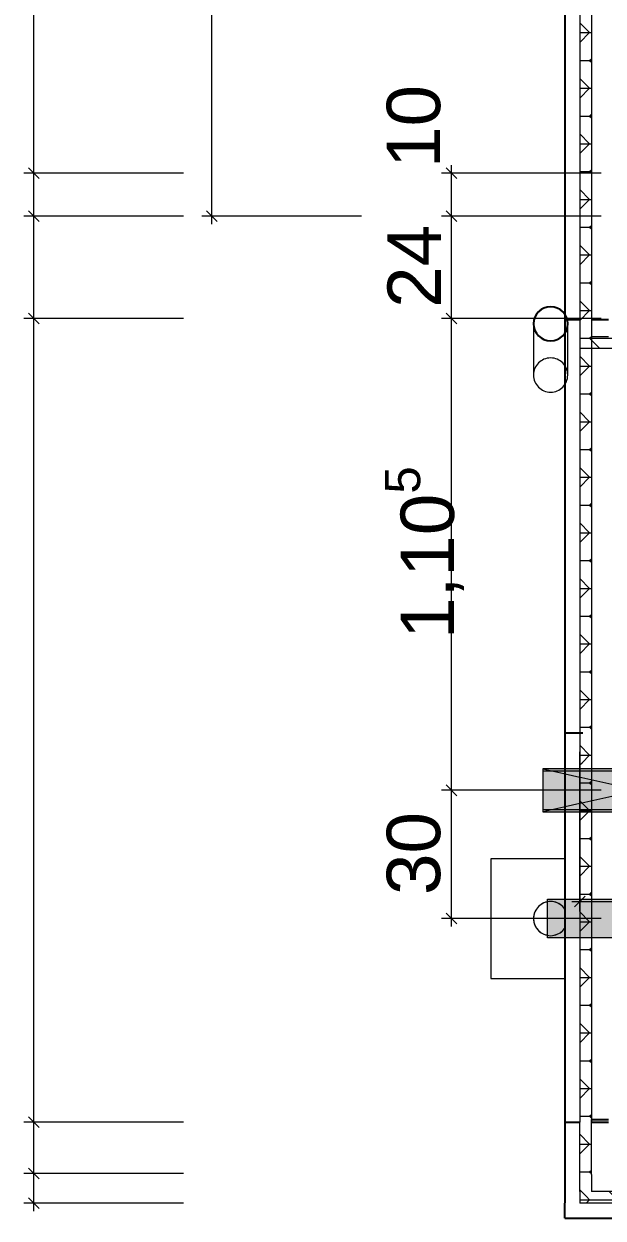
# Model space of a CAD drawing. Extents: x 0 to 42, y 0 to 29.7.
# Drawn here: x 9.988 to 11.343, y 6.129 to 8.923 of the extents above; entities that cross this region are included whole.
import ezdxf
from ezdxf.xclip import XClip

# ---------------------------------------------------------------- set-up
doc = ezdxf.new("R2010")
doc.units = 0
doc.header["$MEASUREMENT"] = 0
doc.header["$XCLIPFRAME"] = 0
for name, pattern in [('Punktlinie_ eng', [0.0125, 0, -0.0125]), ('Strichlinie_ eng', [0.115, 0.075, -0.04]), ('Wipeout_Contour', [50, 0, -50])]:
    doc.linetypes.add(name, pattern=pattern)
for name, color, linetype in [('331 - Tragende Außenwände.Statisch erforderlich', 7, 'Continuous'), ('339 - Rohbau_ sonstiges.Attika massiv_ Lichtschächte', 7, 'Continuous'), ('369 - Dächer_ sonstiges.Laufbohlen_ Geländer_ Gitter_ Oberlichter_ Fallrohre_ Regenrinnen_ Dachfenster', 7, 'Continuous'), ('411 - Abwasseranlagen.Rinnen_ Gullis am Gebäude', 7, 'Continuous'), ('5_00 - WP Ausbau - Bemaßung', 7, 'Continuous')]:
    doc.layers.add(name, color=color, linetype=linetype)
doc.styles.add('ERSTELLTER_STIL_1', font='arial.ttf')
pattern_1 = [(0, (26.131676, 15.72738), (0, 0.065), []), (45, (26.13168, 15.72738), (-0.13, 0.13), [0.0919239, -0.0919239]), (45, (26.19668, 15.72738), (-0.13, 0.13), [0.0919239, -0.0919239]), (45, (26.26168, 15.72738), (-0.13, 0.13), [0.0919239, -0.0919239]), (45, (26.32668, 15.72738), (-0.13, 0.13), [0.0919239, -0.0919239]), (315, (26.13168, 15.72738), (0.13, 0.13), [0.0919239, -0.0919239]), (315, (26.19668, 15.72738), (0.13, 0.13), [0.0919239, -0.0919239]), (315, (26.26168, 15.72738), (0.13, 0.13), [0.0919239, -0.0919239]), (315, (26.32668, 15.72738), (0.13, 0.13), [0.0919239, -0.0919239])]

# ---------------------------------------------------------------- blocks, each defined once
blk = doc.blocks.new('Zeichnung_1_1', base_point=(26.1317, 15.7274))
at = {"layer": '331 - Tragende Außenwände.Statisch erforderlich', "linetype": 'Continuous', "lineweight": 18, "true_color": 0x7e5900}
h = blk.add_hatch(dxfattribs=at)
h.set_pattern_fill('Holz__Sperrholz_2__0001', color=46, style=0, pattern_type=2)
h.set_pattern_definition(pattern_1)
h.paths.add_polyline_path([(12.0087, 8.1915), (11.3158, 8.1915), (11.3158, 8.1645), (12.0087, 8.1645)])
at = {"layer": '339 - Rohbau_ sonstiges.Attika massiv_ Lichtschächte', "linetype": 'Continuous', "lineweight": 18, "true_color": 0x7e5900}
h = blk.add_hatch(dxfattribs=at)
h.set_pattern_fill('Holz__Sperrholz_2__0001', color=46, style=0, pattern_type=2)
h.set_pattern_definition(pattern_1)
h.paths.add_polyline_path([(11.3158, 6.1915), (11.3158, 6.3603), (11.2888, 6.3603), (11.2888, 6.1915)])
h = blk.add_hatch(dxfattribs=at)
h.set_pattern_fill('Holz__Sperrholz_2__0001', color=46, style=0, pattern_type=2)
h.set_pattern_definition(pattern_1)
h.paths.add_polyline_path([(11.3158, 6.1645), (11.6459, 6.1645), (11.6459, 6.1915), (11.3158, 6.1915)])
at = {"layer": '331 - Tragende Außenwände.Statisch erforderlich', "color": 178, "linetype": 'Continuous', "lineweight": 18, "ltscale": 20, "true_color": 0x05000d}
for p, q in [((11.3158, 11.3346), (11.3158, 8.2315)), ((11.3158, 8.2315), (11.3158, 8.2219)), ((11.3158, 8.2315), (11.3158, 8.2219)), ((11.3158, 8.2219), (11.3158, 8.1915)), ((11.3158, 8.2219), (11.3158, 8.1915)), ((11.3158, 8.1915), (11.3558, 8.1915))]:
    blk.add_line(p, q, dxfattribs=at)
at = {"layer": '339 - Rohbau_ sonstiges.Attika massiv_ Lichtschächte', "color": 178, "linetype": 'Continuous', "lineweight": 18, "ltscale": 20, "true_color": 0x05000d}
for p, q in [((11.3158, 8.2315), (11.3158, 7.1947)), ((11.3158, 7.1947), (11.3158, 6.3535)), ((11.3158, 6.2315), (11.3158, 6.3603)), ((11.3158, 6.2315), (11.3158, 6.1915)), ((11.3158, 6.2315), (11.3158, 6.1915)), ((11.6459, 6.1915), (11.3158, 6.1915))]:
    blk.add_line(p, q, dxfattribs=at)
at = {"layer": '339 - Rohbau_ sonstiges.Attika massiv_ Lichtschächte', "color": 178, "linetype": 'Continuous', "lineweight": 25, "ltscale": 20, "true_color": 0x05000d, "flags": 128}
for points in [[(11.3158, 8.2315), (11.3558, 8.2315)], [(11.3158, 6.3603), (11.3558, 6.3603)], [(11.3158, 6.3535), (11.3558, 6.3535)]]:
    blk.add_lwpolyline(points, dxfattribs=at)
at = {"layer": '369 - Dächer_ sonstiges.Laufbohlen_ Geländer_ Gitter_ Oberlichter_ Fallrohre_ Regenrinnen_ Dachfenster', "color": 178, "linetype": 'Strichlinie_ eng', "lineweight": 18, "ltscale": 20, "true_color": 0x05000d}
for p, q in [((11.1805, 8.2215), (11.1805, 8.1015)), ((11.0805, 6.9701), (11.0805, 6.6901)), ((11.2605, 6.9701), (11.0805, 6.9701)), ((11.2605, 6.6901), (11.2605, 6.9701)), ((11.0805, 6.6901), (11.2605, 6.6901))]:
    blk.add_line(p, q, dxfattribs=at)
at = {"layer": '369 - Dächer_ sonstiges.Laufbohlen_ Geländer_ Gitter_ Oberlichter_ Fallrohre_ Regenrinnen_ Dachfenster', "color": 178, "linetype": 'Continuous', "lineweight": 18, "ltscale": 20, "true_color": 0x05000d, "flags": 128}
blk.add_lwpolyline([(11.2205, 6.7901, 1), (11.2205, 6.8701, 1)], format="xyb", close=True, dxfattribs=at)
at = {"layer": '369 - Dächer_ sonstiges.Laufbohlen_ Geländer_ Gitter_ Oberlichter_ Fallrohre_ Regenrinnen_ Dachfenster', "color": 178, "linetype": 'Strichlinie_ eng', "lineweight": 18, "ltscale": 20, "true_color": 0x05000d}
for start, end in [(90, 270), (270, 90)]:
    blk.add_arc((11.2205, 6.8301), 0.04, start, end, dxfattribs=at)
at = {"layer": '411 - Abwasseranlagen.Rinnen_ Gullis am Gebäude', "color": 178, "linetype": 'Strichlinie_ eng', "lineweight": 18, "ltscale": 20, "true_color": 0x05000d}
blk.add_line((11.2021, 7.1801), (11.2021, 7.0801), dxfattribs=at)
at = {"layer": '411 - Abwasseranlagen.Rinnen_ Gullis am Gebäude', "color": 178, "linetype": 'Continuous', "lineweight": 18, "ltscale": 20, "true_color": 0x05000d}
for p, q in [((11.2021, 7.1751), (11.2021, 7.0851)), ((11.2129, 6.7851), (11.2129, 6.8751))]:
    blk.add_line(p, q, dxfattribs=at)
at = {"layer": '5_00 - WP Ausbau - Bemaßung', "color": 178, "linetype": 'Continuous', "lineweight": 18, "ltscale": 20, "true_color": 0x05000d}
for p, q in [((10.0114, 8.5735), (10.0114, 11.4322)), ((10.4281, 8.4735), (10.4281, 11.3046)), ((9.9989, 8.586), (10.0239, 8.561)), ((11.0013, 8.561), (10.9763, 8.586)), ((10.9888, 8.5735), (10.9888, 8.5922)), ((10.3614, 8.5735), (9.988, 8.5735)), ((10.0114, 8.4735), (10.0114, 8.5735)), ((10.9888, 8.4735), (10.9888, 8.5735)), ((10.3614, 8.4735), (9.988, 8.4735)), ((9.9989, 8.486), (10.0239, 8.461)), ((10.0114, 8.2335), (10.0114, 8.4735)), ((10.7781, 8.4735), (10.4046, 8.4735)), ((10.4156, 8.486), (10.4406, 8.461)), ((10.4281, 8.4547), (10.4281, 8.4735)), ((10.9763, 8.486), (11.0013, 8.461)), ((10.9888, 8.2335), (10.9888, 8.4735)), ((9.9989, 8.246), (10.0239, 8.221)), ((10.9763, 8.246), (11.0013, 8.221)), ((10.3614, 8.2335), (9.988, 8.2335)), ((10.0114, 6.3535), (10.0114, 8.2335)), ((10.9888, 7.1301), (10.9888, 8.2335)), ((10.9763, 7.1426), (11.0013, 7.1176)), ((10.9888, 6.8301), (10.9888, 7.1301)), ((10.9763, 6.8426), (11.0013, 6.8176)), ((10.9888, 6.8113), (10.9888, 6.8301)), ((10.3614, 6.3535), (9.988, 6.3535)), ((9.9989, 6.366), (10.0239, 6.341)), ((10.0114, 6.2335), (10.0114, 6.3535)), ((10.3614, 6.2335), (9.988, 6.2335)), ((9.9989, 6.246), (10.0239, 6.221)), ((10.0114, 6.1645), (10.0114, 6.2335)), ((9.9989, 6.177), (10.0239, 6.152)), ((10.3614, 6.1645), (9.988, 6.1645)), ((10.0114, 6.1458), (10.0114, 6.1645))]:
    blk.add_line(p, q, dxfattribs=at)
at = {"layer": '5_00 - WP Ausbau - Bemaßung', "color": 178, "linetype": 'Continuous', "lineweight": 18, "true_color": 0x05000d, "char_height": 0.125, "width": 0.189715, "attachment_point": 7, "rotation": 90, "style": 'ERSTELLTER_STIL_1'}
for s, insert in [('\\A1;{\\pql;\\fArial|b0|i0|c0|p38;10}', (10.9638, 8.586)), ('\\A1;{\\pql;\\fArial|b0|i0|c0|p38;24}', (10.9638, 8.2586)), ('\\A1;{\\pql;\\fArial|b0|i0|c0|p38;30}', (10.9638, 6.8852))]:
    blk.add_mtext(s, dxfattribs=dict(at, insert=insert))
at = {"layer": '5_00 - WP Ausbau - Bemaßung', "color": 178, "linetype": 'Continuous', "lineweight": 18, "true_color": 0x05000d, "insert": (11.0309, 7.4842), "char_height": 0.125, "attachment_point": 7, "rotation": 90, "style": 'ERSTELLTER_STIL_1'}
blk.add_mtext('\\A1;{\\pql;\\fArial|b0|i0|c0|p38;1,10\\fArial|b0|i0|c0|p38;\\A1{\\H.66x;\\S5^  ;}}', dxfattribs=at)
at = {"color": 254, "linetype": 'Wipeout_Contour', "lineweight": 0, "ltscale": 55.099348}
blk.add_wipeout([(11.2829, 8.1915), (11.2536, 8.1645), (11.2888, 8.1645), (11.2888, 8.1915)], dxfattribs=at).dxf.layer = '331 - Tragende Außenwände.Statisch erforderlich'
at = {"color": 254, "linetype": 'Wipeout_Contour', "lineweight": 0, "ltscale": 41.178266}
blk.add_wipeout([(11.2888, 8.1969), (11.2829, 8.1915), (11.2888, 8.1915)], dxfattribs=at).dxf.layer = '331 - Tragende Außenwände.Statisch erforderlich'
at = {"color": 254, "linetype": 'Wipeout_Contour', "lineweight": 0, "ltscale": 51.608789}
blk.add_wipeout([(11.2888, 6.1645), (11.2888, 6.3603), (11.2536, 6.3603), (11.2536, 6.1645)], dxfattribs=at).dxf.layer = '339 - Rohbau_ sonstiges.Attika massiv_ Lichtschächte'
at = {"layer": '331 - Tragende Außenwände.Statisch erforderlich', "linetype": 'Continuous', "lineweight": 18, "true_color": 0x7e5900}
h = blk.add_hatch(dxfattribs=at)
h.set_pattern_fill('Holz__Sperrholz_2__0001', color=46, style=0, pattern_type=2)
h.set_pattern_definition(pattern_1)
h.paths.add_polyline_path([(11.3158, 8.2219), (11.2888, 8.1969), (11.2888, 8.1915), (11.3158, 8.1915)])
at = {"layer": '339 - Rohbau_ sonstiges.Attika massiv_ Lichtschächte', "linetype": 'Continuous', "lineweight": 18, "true_color": 0x7e5900}
h = blk.add_hatch(dxfattribs=at)
h.set_pattern_fill('Holz__Sperrholz_2__0001', color=46, style=0, pattern_type=2)
h.set_pattern_definition(pattern_1)
h.paths.add_polyline_path([(11.2888, 6.1915), (11.2888, 6.1645), (11.3158, 6.1915)])
at = {"layer": '339 - Rohbau_ sonstiges.Attika massiv_ Lichtschächte', "color": 178, "linetype": 'Continuous', "lineweight": 18, "ltscale": 20, "true_color": 0x05000d}
for q in [(11.2888, 6.3603), (11.2888, 6.1645)]:
    blk.add_line((11.2888, 6.1915), q, dxfattribs=at)
at = {"layer": '339 - Rohbau_ sonstiges.Attika massiv_ Lichtschächte', "color": 178, "linetype": 'Continuous', "lineweight": 25, "ltscale": 20, "true_color": 0x05000d, "flags": 128}
for points in [[(11.2536, 6.3603), (11.2888, 6.3603)], [(11.2536, 6.3603), (11.2536, 6.1645)]]:
    blk.add_lwpolyline(points, dxfattribs=at)
at = {"color": 254, "linetype": 'Wipeout_Contour', "lineweight": 0, "ltscale": 59.873515}
blk.add_wipeout([(11.2536, 11.4172), (11.2536, 8.1645), (11.2888, 8.1969), (11.2888, 11.4172)], dxfattribs=at).dxf.layer = '331 - Tragende Außenwände.Statisch erforderlich'
at = {"color": 254, "linetype": 'Wipeout_Contour', "lineweight": 0, "ltscale": 39.222527}
blk.add_wipeout([(11.2536, 6.1645), (11.2536, 6.1294), (11.2888, 6.1645)], dxfattribs=at).dxf.layer = '339 - Rohbau_ sonstiges.Attika massiv_ Lichtschächte'
at = {"layer": '331 - Tragende Außenwände.Statisch erforderlich', "linetype": 'Continuous', "lineweight": 18, "true_color": 0x7e5900}
h = blk.add_hatch(dxfattribs=at)
h.set_pattern_fill('Holz__Sperrholz_2__0001', color=46, style=0, pattern_type=2)
h.set_pattern_definition(pattern_1)
h.paths.add_polyline_path([(11.2888, 8.1969), (11.3158, 8.2219), (11.3158, 11.3346), (11.2888, 11.3346)])
h = blk.add_hatch(dxfattribs=at)
h.set_pattern_fill('Holz__Sperrholz_2__0001', color=46, style=0, pattern_type=2)
h.set_pattern_definition(pattern_1)
h.paths.add_polyline_path([(11.3158, 8.1915), (11.2888, 8.1915), (11.2888, 8.1645), (11.3158, 8.1645)])
at = {"layer": '339 - Rohbau_ sonstiges.Attika massiv_ Lichtschächte', "linetype": 'Continuous', "lineweight": 18, "true_color": 0x7e5900}
h = blk.add_hatch(dxfattribs=at)
h.set_pattern_fill('Holz__Sperrholz_2__0001', color=46, style=0, pattern_type=2)
h.set_pattern_definition(pattern_1)
h.paths.add_polyline_path([(11.3158, 6.1915), (11.2888, 6.1645), (11.3158, 6.1645)])
at = {"layer": '331 - Tragende Außenwände.Statisch erforderlich', "color": 178, "linetype": 'Continuous', "lineweight": 18, "ltscale": 20, "true_color": 0x05000d}
for p, q in [((11.2888, 11.3346), (11.2888, 8.1969)), ((11.2888, 8.1969), (11.2888, 8.1915)), ((11.2888, 8.1915), (11.2888, 8.1645)), ((11.2888, 8.1915), (11.2888, 8.1645))]:
    blk.add_line(p, q, dxfattribs=at)
at = {"layer": '331 - Tragende Außenwände.Statisch erforderlich', "color": 178, "linetype": 'Continuous', "lineweight": 25, "ltscale": 20, "true_color": 0x05000d, "flags": 128}
for points in [[(11.2536, 11.4172), (11.2536, 8.1645)], [(11.2536, 8.1645), (11.2888, 8.1645)]]:
    blk.add_lwpolyline(points, dxfattribs=at)
at = {"layer": '331 - Tragende Außenwände.Statisch erforderlich', "color": 178, "linetype": 'Continuous', "lineweight": 18, "ltscale": 20, "true_color": 0x05000d, "flags": 128}
blk.add_lwpolyline([(11.2888, 8.1645), (12.0087, 8.1645)], dxfattribs=at)
at = {"layer": '5_00 - WP Ausbau - Bemaßung', "color": 178, "linetype": 'Continuous', "lineweight": 18, "ltscale": 20, "true_color": 0x05000d}
for p, q in [((11.3388, 8.5735), (10.9654, 8.5735)), ((11.3388, 8.4735), (10.9654, 8.4735))]:
    blk.add_line(p, q, dxfattribs=at)
at = {"color": 254, "linetype": 'Wipeout_Contour', "lineweight": 0, "ltscale": 54.657716}
blk.add_wipeout([(11.2536, 8.2315), (11.2536, 7.1947), (11.2888, 7.1947), (11.2888, 8.2315)], dxfattribs=at).dxf.layer = '339 - Rohbau_ sonstiges.Attika massiv_ Lichtschächte'
at = {"color": 254, "linetype": 'Wipeout_Contour', "lineweight": 0, "ltscale": 37.879911}
blk.add_wipeout([(11.2888, 6.1645), (11.2536, 6.1294), (11.2888, 6.1294)], dxfattribs=at).dxf.layer = '339 - Rohbau_ sonstiges.Attika massiv_ Lichtschächte'
at = {"layer": '339 - Rohbau_ sonstiges.Attika massiv_ Lichtschächte', "linetype": 'Continuous', "lineweight": 18, "true_color": 0x7e5900}
h = blk.add_hatch(dxfattribs=at)
h.set_pattern_fill('Holz__Sperrholz_2__0001', color=46, style=0, pattern_type=2)
h.set_pattern_definition(pattern_1)
h.paths.add_polyline_path([(11.2888, 8.2315), (11.2888, 7.1947), (11.3158, 7.1947), (11.3158, 8.2315)])
at = {"layer": '339 - Rohbau_ sonstiges.Attika massiv_ Lichtschächte', "color": 178, "linetype": 'Continuous', "lineweight": 18, "ltscale": 20, "true_color": 0x05000d}
blk.add_line((11.2888, 8.2315), (11.2888, 7.1947), dxfattribs=at)
at = {"layer": '339 - Rohbau_ sonstiges.Attika massiv_ Lichtschächte', "color": 178, "linetype": 'Continuous', "lineweight": 25, "ltscale": 20, "true_color": 0x05000d, "flags": 128}
for points in [[(11.2536, 8.2315), (11.2536, 7.1947)], [(11.2536, 8.2315), (11.2888, 8.2315)], [(11.2536, 6.1294), (11.2536, 6.1645)]]:
    blk.add_lwpolyline(points, dxfattribs=at)
at = {"layer": '339 - Rohbau_ sonstiges.Attika massiv_ Lichtschächte', "color": 178, "linetype": 'Punktlinie_ eng', "lineweight": 25, "ltscale": 20, "true_color": 0x05000d, "flags": 128}
blk.add_lwpolyline([(11.6459, 7.2637), (11.2536, 7.2637)], dxfattribs=at)
at = {"layer": '369 - Dächer_ sonstiges.Laufbohlen_ Geländer_ Gitter_ Oberlichter_ Fallrohre_ Regenrinnen_ Dachfenster', "color": 178, "linetype": 'Strichlinie_ eng', "lineweight": 18, "ltscale": 20, "true_color": 0x05000d}
blk.add_line((11.2605, 8.1015), (11.2605, 8.2215), dxfattribs=at)
at = {"layer": '369 - Dächer_ sonstiges.Laufbohlen_ Geländer_ Gitter_ Oberlichter_ Fallrohre_ Regenrinnen_ Dachfenster', "color": 178, "linetype": 'Continuous', "lineweight": 18, "ltscale": 20, "true_color": 0x05000d, "flags": 128}
blk.add_lwpolyline([(11.2605, 8.2215, 1), (11.1805, 8.2215, 1)], format="xyb", close=True, dxfattribs=at)
at = {"layer": '369 - Dächer_ sonstiges.Laufbohlen_ Geländer_ Gitter_ Oberlichter_ Fallrohre_ Regenrinnen_ Dachfenster', "color": 178, "linetype": 'Continuous', "lineweight": 25, "ltscale": 20, "true_color": 0x05000d, "flags": 128}
blk.add_lwpolyline([(11.1805, 8.2215, 1), (11.2605, 8.2215, 1)], format="xyb", close=True, dxfattribs=at)
blk.add_lwpolyline([(11.1805, 8.2215, 1), (11.2605, 8.2215, 1)], format="xyb", close=True, dxfattribs=at)
at = {"layer": '369 - Dächer_ sonstiges.Laufbohlen_ Geländer_ Gitter_ Oberlichter_ Fallrohre_ Regenrinnen_ Dachfenster', "color": 178, "linetype": 'Strichlinie_ eng', "lineweight": 18, "ltscale": 20, "true_color": 0x05000d}
for centre, start, end in [((11.2205, 8.2215), 0, 180), ((11.2205, 8.2215), 180, 0), ((11.2205, 8.1015), 0, 180), ((11.2205, 8.1015), 0, 180), ((11.2205, 8.1015), 180, 0), ((11.2205, 8.1015), 180, 0)]:
    blk.add_arc(centre, 0.04, start, end, dxfattribs=at)
at = {"layer": '5_00 - WP Ausbau - Bemaßung', "color": 178, "linetype": 'Continuous', "lineweight": 18, "ltscale": 20, "true_color": 0x05000d}
blk.add_line((11.3388, 8.2335), (10.9654, 8.2335), dxfattribs=at)
at = {"color": 254, "linetype": 'Wipeout_Contour', "lineweight": 0, "ltscale": 52.070931}
blk.add_wipeout([(11.2888, 6.1294), (11.6459, 6.1294), (11.6459, 6.1645), (11.2888, 6.1645)], dxfattribs=at).dxf.layer = '339 - Rohbau_ sonstiges.Attika massiv_ Lichtschächte'
at = {"layer": '339 - Rohbau_ sonstiges.Attika massiv_ Lichtschächte', "color": 178, "linetype": 'Continuous', "lineweight": 18, "ltscale": 20, "true_color": 0x05000d}
for p in [(11.2888, 6.1915), (11.6459, 6.1645)]:
    blk.add_line(p, (11.2888, 6.1645), dxfattribs=at)
at = {"layer": '339 - Rohbau_ sonstiges.Attika massiv_ Lichtschächte', "color": 178, "linetype": 'Continuous', "lineweight": 25, "ltscale": 20, "true_color": 0x05000d, "flags": 128}
blk.add_lwpolyline([(11.2536, 6.1294), (11.6459, 6.1294)], dxfattribs=at)
at = {"color": 254, "linetype": 'Wipeout_Contour', "lineweight": 0, "ltscale": 52.629513}
blk.add_wipeout([(11.2536, 7.1947), (11.2536, 6.3535), (11.2888, 6.3535), (11.2888, 7.1947)], dxfattribs=at).dxf.layer = '339 - Rohbau_ sonstiges.Attika massiv_ Lichtschächte'
at = {"layer": '339 - Rohbau_ sonstiges.Attika massiv_ Lichtschächte', "linetype": 'Continuous', "lineweight": 18, "true_color": 0x7e5900}
h = blk.add_hatch(dxfattribs=at)
h.set_pattern_fill('Holz__Sperrholz_2__0001', color=46, style=0, pattern_type=2)
h.set_pattern_definition(pattern_1)
h.paths.add_polyline_path([(11.2888, 7.1947), (11.2888, 6.3535), (11.3158, 6.3535), (11.3158, 7.1947)])
at = {"layer": '411 - Abwasseranlagen.Rinnen_ Gullis am Gebäude', "linetype": 'Continuous', "lineweight": 0, "true_color": 0x1f1f1f}
for points in [[(11.6521, 7.1801), (11.2021, 7.1801), (11.4271, 7.1301)], [(11.4271, 7.1301), (11.2021, 7.0801), (11.6521, 7.0801)]]:
    blk.add_hatch(color=250, dxfattribs=at).paths.add_polyline_path(points)
at = {"layer": '411 - Abwasseranlagen.Rinnen_ Gullis am Gebäude', "linetype": 'Continuous', "lineweight": 18, "true_color": 0xdfdfdf}
for points in [[(11.2021, 7.1751), (11.2021, 7.0851), (11.6521, 7.0851), (11.6521, 7.1751)], [(11.2129, 6.8751), (11.2129, 6.7851), (11.6644, 6.7851, -0.153536), (11.6644, 6.8751)]]:
    blk.add_hatch(color=254, dxfattribs=at).paths.add_polyline_path(points)
at = {"layer": '339 - Rohbau_ sonstiges.Attika massiv_ Lichtschächte', "color": 178, "linetype": 'Continuous', "lineweight": 18, "ltscale": 20, "true_color": 0x05000d}
blk.add_line((11.2888, 7.1947), (11.2888, 6.3535), dxfattribs=at)
at = {"layer": '339 - Rohbau_ sonstiges.Attika massiv_ Lichtschächte', "color": 178, "linetype": 'Continuous', "lineweight": 25, "ltscale": 20, "true_color": 0x05000d, "flags": 128}
for points in [[(11.2536, 7.1947), (11.2536, 6.3535)], [(11.2536, 6.3535), (11.2888, 6.3535)]]:
    blk.add_lwpolyline(points, dxfattribs=at)
at = {"layer": '411 - Abwasseranlagen.Rinnen_ Gullis am Gebäude', "color": 178, "linetype": 'Continuous', "lineweight": 18, "ltscale": 20, "true_color": 0x05000d}
for p, q in [((11.6521, 7.1751), (11.2021, 7.1751)), ((11.2021, 7.0851), (11.6521, 7.0851)), ((11.2129, 6.8751), (11.6644, 6.8751)), ((11.6644, 6.7851), (11.2129, 6.7851))]:
    blk.add_line(p, q, dxfattribs=at)
at = {"layer": '411 - Abwasseranlagen.Rinnen_ Gullis am Gebäude', "color": 178, "linetype": 'Strichlinie_ eng', "lineweight": 18, "ltscale": 20, "true_color": 0x05000d, "flags": 128}
for points in [[(11.6521, 7.1801), (11.2021, 7.1801), (11.4271, 7.1301)], [(11.4271, 7.1301), (11.2021, 7.0801), (11.6521, 7.0801)]]:
    blk.add_lwpolyline(points, close=True, dxfattribs=at)
at = {"layer": '5_00 - WP Ausbau - Bemaßung', "color": 178, "linetype": 'Continuous', "lineweight": 18, "ltscale": 20, "true_color": 0x05000d}
for p, q in [((11.2888, 6.8468), (11.2888, 7.2203)), ((11.3388, 7.1301), (10.9654, 7.1301)), ((11.3013, 6.8828), (11.2763, 6.8578)), ((11.2701, 6.8703), (11.2888, 6.8703)), ((11.2888, 6.8703), (11.6459, 6.8703)), ((11.3388, 6.8301), (10.9654, 6.8301))]:
    blk.add_line(p, q, dxfattribs=at)

msp = doc.modelspace()

# ---------------------------------------------------------------- block references
at = {"color": 178, "linetype": 'Continuous', "lineweight": 25, "ltscale": 20, "true_color": 0x05000d}
ref = msp.add_blockref('Zeichnung_1_1', (26.1317, 15.7274), dxfattribs=at)
XClip(ref).set_block_clipping_path([(4.1980274282, 3.0257570699), (31.7992466844, 24.1343286538)])

doc.saveas('drawing.dxf')
